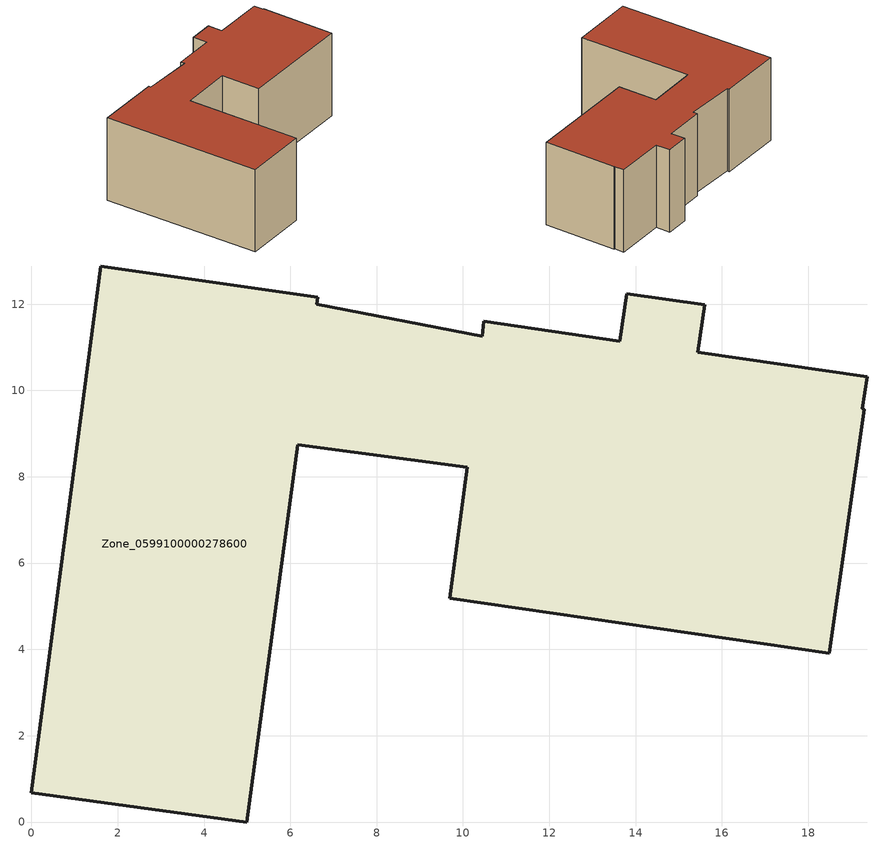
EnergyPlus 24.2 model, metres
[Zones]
Zone_0599100000278600
 floor ground (C_G): 15.6,11.98 15.44,10.88 19.37,10.32 19.25,9.57 19.3,9.56 18.49,3.9 9.69,5.18 10.1,8.21 6.17,8.74 4.99,0 0,0.68 1.61,12.88 6.63,12.16 6.61,12 10.44,11.26 10.48,11.6 13.63,11.14 13.79,12.24 z0
 wall outside (C_F): 15.44,10.88 15.6,11.98 13.79,12.24 13.63,11.14 10.48,11.6 10.44,11.26 6.61,12 6.63,12.16 1.61,12.88 0,0.68 4.99,0 6.17,8.74 10.1,8.21 9.69,5.18 18.49,3.9 19.3,9.56 19.25,9.57 19.37,10.32 15.44,10.88 z0:6.65
 roof outside (C_R): 6.63,12.16 1.61,12.88 0,0.68 4.99,0 6.17,8.74 10.1,8.21 9.69,5.18 18.49,3.9 19.3,9.56 19.25,9.57 19.37,10.32 15.44,10.88 15.6,11.98 13.79,12.24 13.63,11.14 10.48,11.6 10.44,11.26 6.61,12 z6.65
[BUILDING]
Pand.0599100000278600: North Axis=0; Terrain=City; Loads Convergence Tolerance Value=0.04; Temperature Convergence Tolerance Value=0.4; Solar Distribution=FullExterior; Maximum Number of Warmup Days=25; Minimum Number of Warmup Days=1
[Site:Location]
Rotterdam.The.Hague.AP_ZH_NLD Design_Conditions: Latitude=51.96; Longitude=4.45; Time Zone=1; Elevation=-4.5
[SITE:GROUNDTEMPERATURE:BUILDINGSURFACE]
18, 18, 18, 18, 18, 18, 18, 18, 18, 18, 18, 18
[MATERIAL] Thermal Absorptance=0.9; Solar Absorptance=0.7; Visible Absorptance=0.7
Name | Roughness | Thickness | Conductivity | Density | Specific Heat
G.D.1965 | MediumSmooth | 0.15 | 1 | 540 | 1210
F.D.1965 | Rough | 0.3 | 0.857143 | 1920 | 840
R.D.1965 | MediumRough | 0.2 | 0.08 | 1500 | 1000
[CONSTRUCTION]
C_G: G.D.1965
C_F: F.D.1965
C_R: R.D.1965
[ZONE]
Zone_0599100000278600: Type=1; Multiplier=1; Ceiling Height=Autocalculate; Volume=Autocalculate; Floor Area=autocalculate; Part of Total Floor Area=Yes
[ZONEINFILTRATION:DESIGNFLOWRATE]
Infil_Zone_0599100000278600: Zone or ZoneList or Space or SpaceList=Zone_0599100000278600; Schedule=AlwaysOn; Design Flow Rate Calculation Method=Flow/Area; Flow Rate per Floor Area=0.0042; Constant Term Coefficient=1; Temperature Term Coefficient=0; Velocity Term Coefficient=0; Velocity Squared Term Coefficient=0
[HVACTEMPLATE:ZONE:IDEALLOADSAIRSYSTEM]
Zone_0599100000278600: Maximum Heating Supply Air Temperature=50; Minimum Cooling Supply Air Temperature=13; Maximum Heating Supply Air Humidity Ratio=0.0156; Minimum Cooling Supply Air Humidity Ratio=0.0077; Heating Limit=NoLimit; Cooling Limit=NoLimit; Dehumidification Control Type=ConstantSensibleHeatRatio; Cooling Sensible Heat Ratio=0.7; Dehumidification Setpoint=60; Humidification Control Type=None; Humidification Setpoint=30; Outdoor Air Method=None; Outdoor Air Flow Rate per Person=0.00944; Outdoor Air Flow Rate per Zone Floor Area=0; Outdoor Air Flow Rate per Zone=0; Demand Controlled Ventilation Type=None; Outdoor Air Economizer Type=NoEconomizer; Heat Recovery Type=None; Sensible Heat Recovery Effectiveness=0.7; Latent Heat Recovery Effectiveness=0.65
[ZONECONTROL:THERMOSTAT]
ThermostatControl_Zone_0599100000278600: Zone or ZoneList=Zone_0599100000278600; Control Type Schedule=DualSetpointControlType; Control 1=Thermostat_Zone_0599100000278600; Temperature Difference Between Cutout And Setpoint=0
[THERMOSTATSETPOINT:DUALSETPOINT]
Thermostat_Zone_0599100000278600: Heating Setpoint Temperature Schedule=HeatingSetpoint_Zone_0599100000278600; Cooling Setpoint Temperature Schedule=CoolingSetpoint_Zone_0599100000278600
[SCHEDULE:COMPACT]
HeatingSetpoint_Zone_0599100000278600: Through: 12/31, For: AllDays, Until: 24:00, 21
CoolingSetpoint_Zone_0599100000278600: Through: 12/31, For: AllDays, Until: 24:00, 24
DualSetpointControlType: Through: 12/31, For: AllDays, Until: 24:00, 4
AlwaysOn: Through: 12/31, For: AllDays, Until: 24:00, 1
